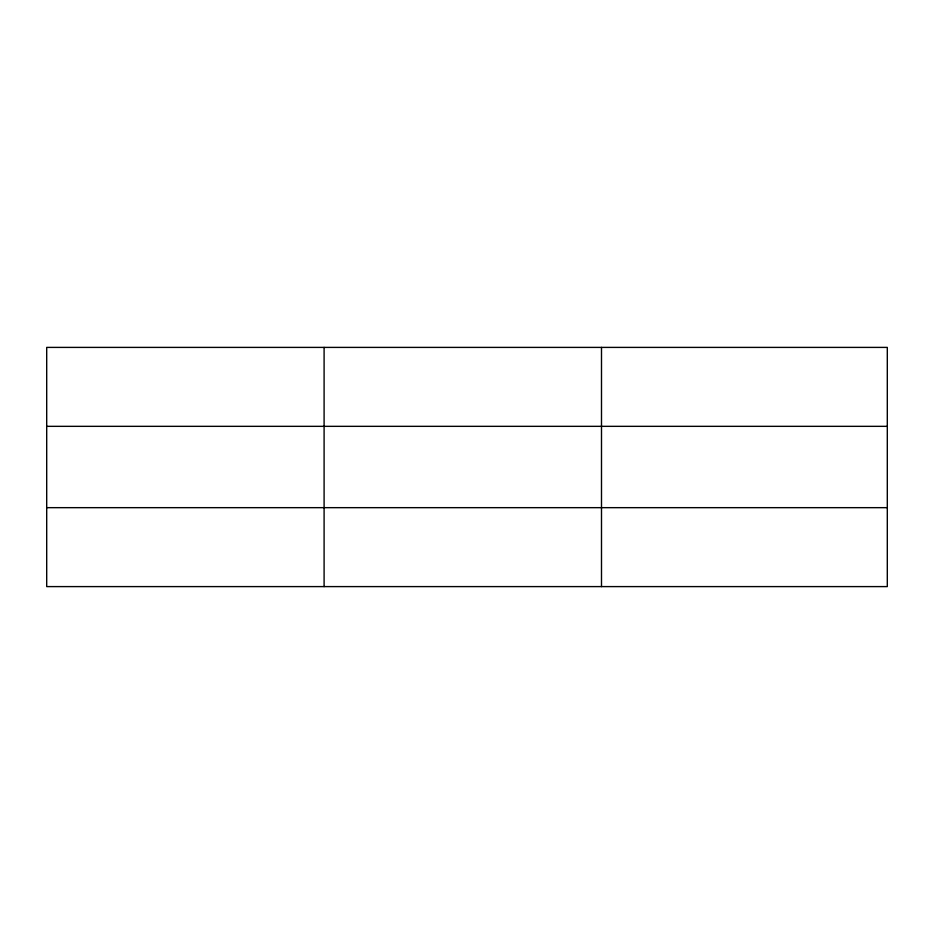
<?xml version="1.0" encoding="UTF-8"?>
<svg xmlns="http://www.w3.org/2000/svg" width="934" height="934" viewBox="0 0 934 934"><rect width="100%" height="100%" fill="white"/><g stroke="black" fill="none" stroke-linecap="round" stroke-linejoin="round"><path stroke-width="1.4" d="M324.098 347.401L324.098 586.599M601.496 347.401L601.496 586.599M887.3 507.664L887.3 586.599L46.7 586.599L46.7 347.401L887.3 347.401L887.3 507.664L46.7 507.664M46.7 426.336L887.3 426.336"/></g></svg>
